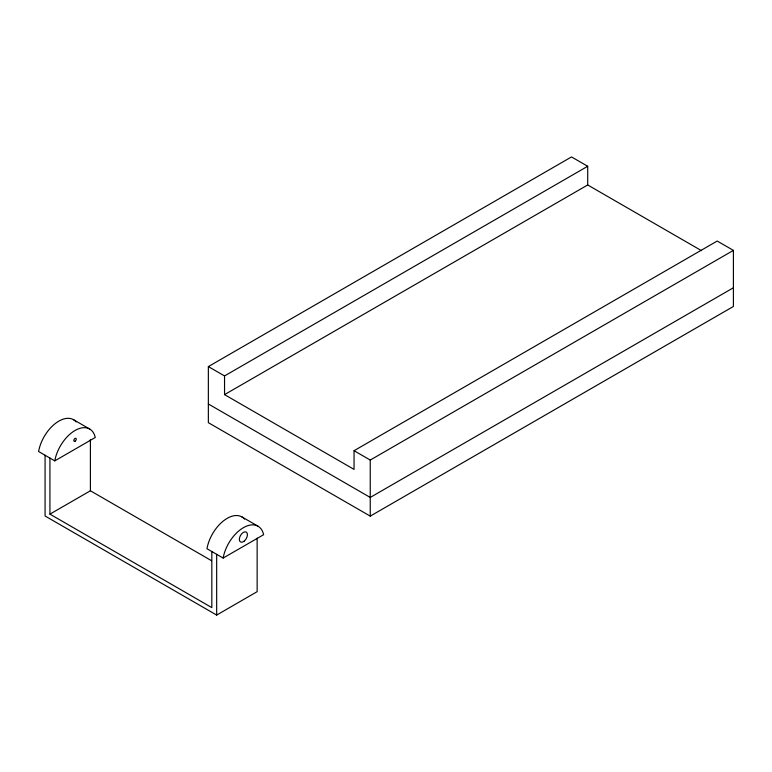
<?xml version="1.0" encoding="UTF-8"?>
<svg xmlns="http://www.w3.org/2000/svg" width="772" height="772" viewBox="0 0 772 772"><rect width="100%" height="100%" fill="white"/><g stroke="black" fill="none" stroke-linecap="round" stroke-linejoin="round"><path stroke-width="1.16" d="M224.546 394.627L354.058 469.405L354.058 450.703L717.207 241.038L733.4 250.389L733.4 306.465L370.242 516.13L208.353 422.67L208.353 366.594L571.512 156.928L587.704 166.269L587.704 184.962L224.546 394.627L224.546 375.935L587.704 166.269M54.793 460.865L95.265 437.492A29.336 16.936 -60 0 0 75.029 430.487A29.336 16.936 -60 0 0 54.793 460.865L38.6 451.514A29.336 16.936 -60 0 1 55.121 423.664A29.336 16.936 -60 0 1 76.167 421.927M49.929 458.057L49.929 514.133L90.401 490.77L211.557 560.713M354.058 450.703L370.242 460.054L733.4 250.389M223.147 558.059L263.619 534.697A29.336 16.936 -60 0 0 243.383 527.691A29.336 16.936 -60 0 0 223.147 558.059L206.964 548.718A29.336 16.936 -60 0 1 222.876 521.361A29.336 16.936 -60 0 1 243.817 518.369M733.4 287.773L370.242 497.438L208.353 403.978M45.075 455.248L45.075 516.005L216.671 615.072L257.144 591.67L257.144 538.103M587.704 184.962L701.545 250.688M208.353 366.594L224.546 375.935M73.417 419.64L89.822 429.107M241.781 516.844L258.186 526.311M49.929 514.133L211.817 607.603L211.817 551.517M370.242 460.054L370.242 516.13M216.671 554.325L216.671 615.072M90.401 439.461L90.401 490.77M244.357 518.938A29.336 16.936 -60 0 1 244.531 519.131M75.318 441.024A1.718 0.994 -60 0 0 75.897 438.351A1.718 0.994 -60 0 0 73.861 440.117A1.718 0.994 -60 0 0 75.318 441.024M244.367 540.998A5.722 3.3 -60 0 0 246.297 532.111A5.722 3.3 -60 0 0 239.494 537.987A5.722 3.3 -60 0 0 244.367 540.998"/></g></svg>
